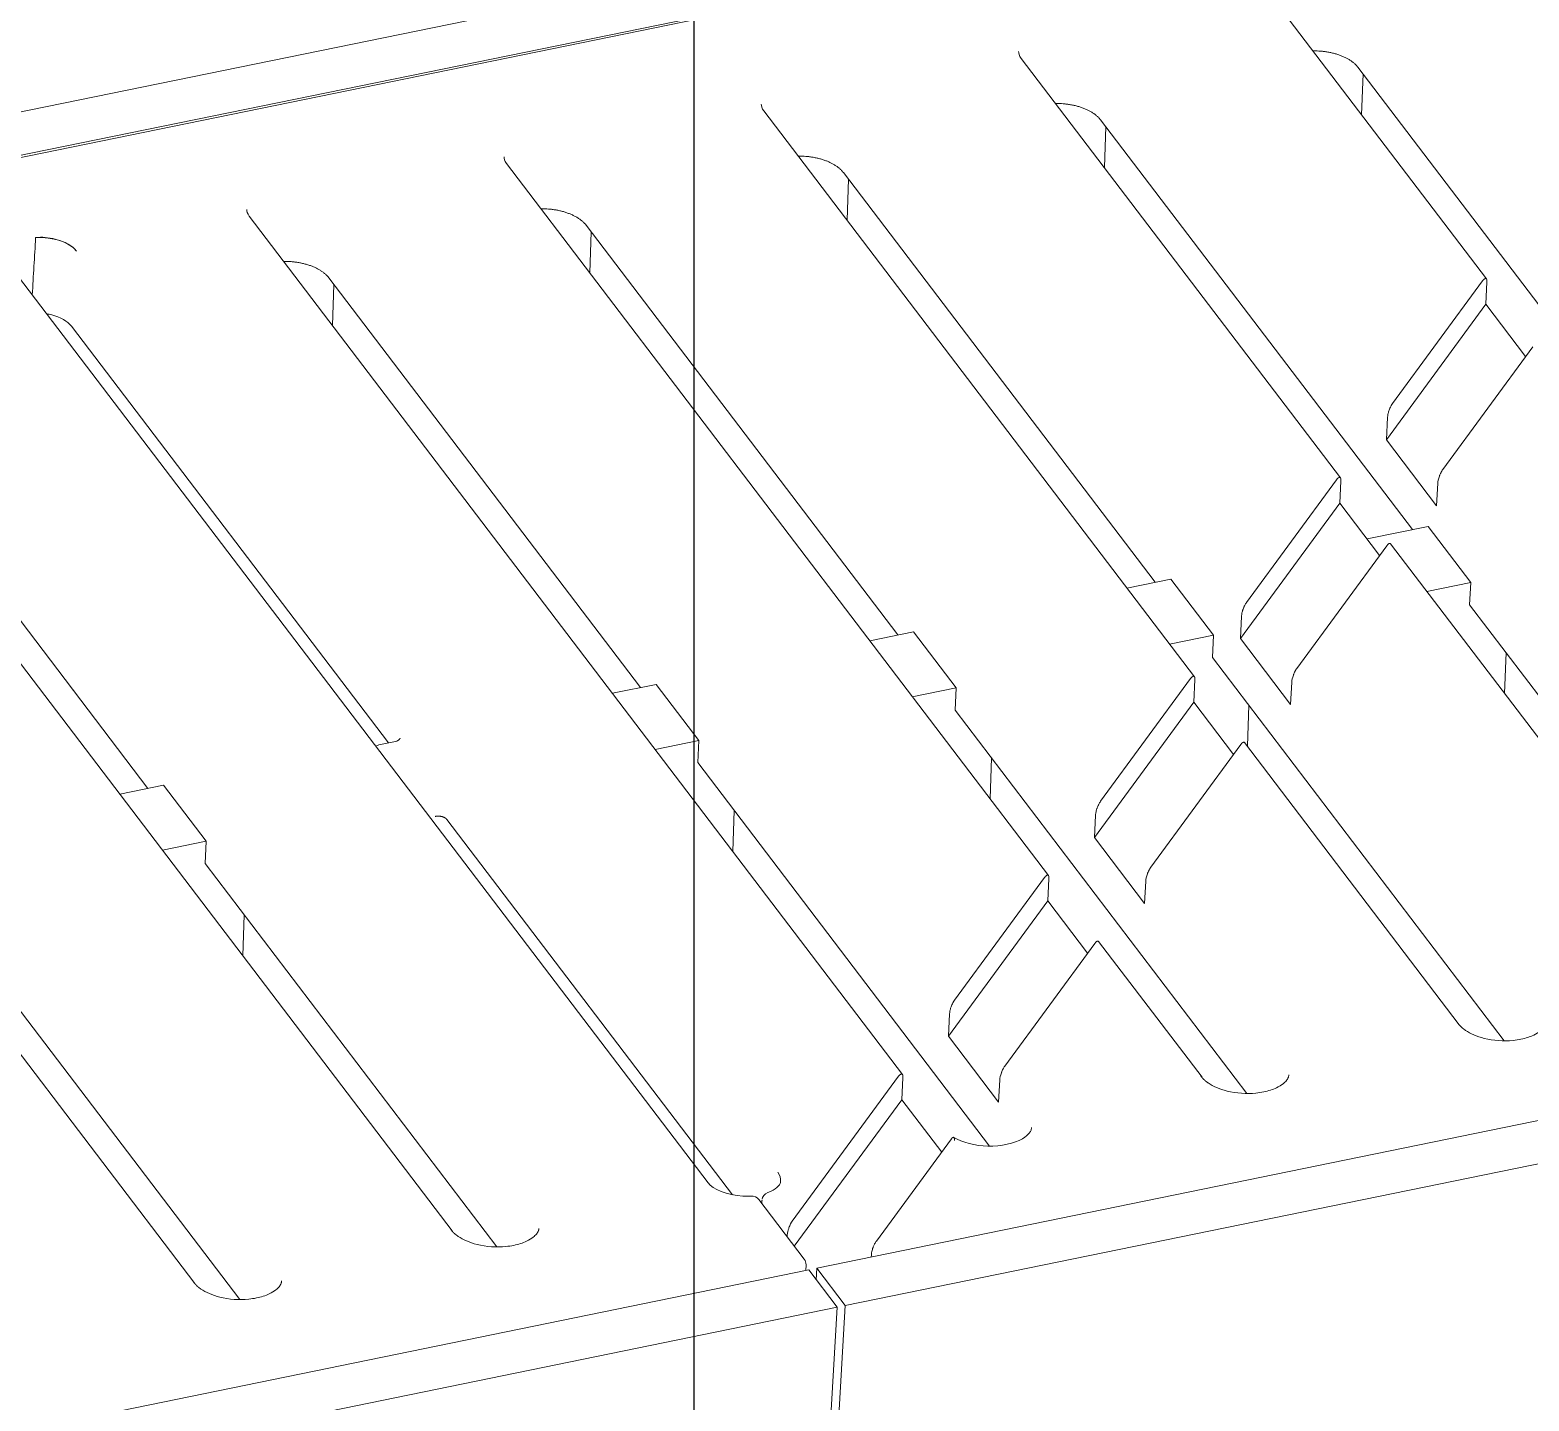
# Model space of a CAD drawing. Header units: millimetres. Extents: x 4267 to 8467, y 166 to 3136.
# Drawn here: x 5139.8 to 5216.2, y 1944.6 to 2014.6 of the extents above; entities that cross this region are included whole.
import ezdxf

# ---------------------------------------------------------------- set-up
doc = ezdxf.new("R2010")
doc.units = ezdxf.units.MM
doc.styles.get("Standard").update_dxf_attribs({"font": 'SimSun.ttf'})
doc.dimstyles.new('ISO-25', dxfattribs={"dimtxt": 2.5, "dimasz": 2.5, "dimexe": 1.25, "dimexo": 0.625, "dimtad": 1, "dimtxsty": 'Standard', "dimcen": 2.5, "dimadec": 0, "dimazin": 0, "dimtfac": 1, "dimtmove": 0, "dimatfit": 3, "dimfxl": 1, "dimarcsym": 0})

msp = doc.modelspace()

# ---------------------------------------------------------------- linework, layer by layer
at = {"linetype": 'Continuous', "lineweight": 5}
for p, q in [((5135.581, 2009.621, 326.374), (5554.128, 2095.268, 326.374)), ((5137.031, 2007.715, 326.374), (5555.578, 2093.362, 326.374)), ((5179.907, 1951.377, 326.374), (5598.455, 2037.024, 326.374)), ((5181.357, 1949.472, 326.374), (5599.905, 2035.119, 326.374)), ((5191.033, 2018.65, 326.374), (5137.551, 2007.706, 326.374)), ((5214.069, 2001.857, 326.374), (5203.457, 2015.8, 326.374)), ((5206.62, 1991.71, 326.374), (5190.33, 2013.114, 326.374)), ((5223.424, 1991.753, 326.374), (5207.512, 2012.661, 326.374)), ((5207.774, 2012.317, 326.374), (5207.702, 2010.224, 326.374)), ((5199.17, 1981.562, 326.374), (5177.202, 2010.428, 326.374)), ((5210.296, 1989.066, 326.374), (5194.384, 2009.974, 326.374)), ((5194.646, 2009.631, 326.374), (5194.574, 2007.537, 326.374)), ((5191.721, 1971.415, 326.374), (5164.075, 2007.742, 326.374)), ((5197.169, 1986.38, 326.374), (5181.257, 2007.288, 326.374)), ((5181.518, 2006.944, 326.374), (5181.446, 2004.851, 326.374)), ((5184.272, 1961.267, 326.374), (5150.947, 2005.055, 326.374)), ((5184.041, 1983.694, 326.374), (5168.129, 2004.602, 326.374)), ((5168.391, 2004.258, 326.374), (5168.319, 2002.165, 326.374)), ((5174.352, 1955.739, 326.374), (5138.578, 2002.746, 326.374)), ((5170.913, 1981.008, 326.374), (5155.001, 2001.915, 326.374)), ((5209.279, 1995.501, 326.374), (5213.875, 2001.762, 326.374)), ((5214.094, 2001.706, 326.374), (5214.037, 2000.565, 326.374)), ((5155.263, 2001.572, 326.374), (5155.191, 1999.479, 326.374)), ((5214.037, 2000.565, 326.374), (5208.965, 1993.656, 326.374)), ((5214.037, 2000.565, 326.374), (5216.07, 1997.893, 326.374)), ((5158.054, 1978.181, 326.374), (5141.868, 1999.449, 326.374)), ((5216.438, 1998.395, 326.374), (5211.842, 1992.134, 326.374)), ((5145.775, 1975.864, 326.374), (5129.863, 1996.771, 326.374)), ((5161.291, 1953.288, 326.374), (5129.837, 1994.619, 326.374)), ((5208.965, 1993.656, 326.374), (5209.022, 1994.797, 326.374)), ((5211.528, 1990.288, 326.374), (5208.965, 1993.656, 326.374)), ((5201.83, 1985.354, 326.374), (5206.426, 1991.615, 326.374)), ((5206.645, 1991.558, 326.374), (5206.588, 1990.417, 326.374)), ((5211.585, 1991.429, 326.374), (5211.528, 1990.288, 326.374)), ((5206.588, 1990.417, 326.374), (5201.516, 1983.508, 326.374)), ((5206.588, 1990.417, 326.374), (5208.621, 1987.746, 326.374)), ((5207.977, 1988.592, 326.374), (5211.095, 1989.23, 326.374)), ((5211.095, 1989.23, 326.374), (5213.27, 1986.372, 326.374)), ((5208.989, 1988.247, 326.374), (5204.393, 1981.986, 326.374)), ((5225.812, 1966.491, 326.374), (5209.18, 1988.345, 326.374)), ((5195.728, 1986.085, 326.374), (5197.968, 1986.544, 326.374)), ((5197.968, 1986.544, 326.374), (5200.142, 1983.686, 326.374)), ((5213.27, 1986.372, 326.374), (5211.03, 1985.914, 326.374)), ((5213.213, 1985.234, 326.374), (5213.27, 1986.372, 326.374)), ((5228.104, 1965.667, 326.374), (5213.213, 1985.234, 326.374)), ((5148.164, 1950.602, 326.374), (5122.387, 1984.472, 326.374)), ((5201.516, 1983.508, 326.374), (5201.573, 1984.649, 326.374)), ((5182.6, 1983.399, 326.374), (5184.84, 1983.857, 326.374)), ((5184.84, 1983.857, 326.374), (5187.015, 1981, 326.374)), ((5200.142, 1983.686, 326.374), (5197.903, 1983.228, 326.374)), ((5200.085, 1982.548, 326.374), (5200.142, 1983.686, 326.374)), ((5204.079, 1980.141, 326.374), (5201.516, 1983.508, 326.374)), ((5214.998, 1980.7, 326.374), (5215.07, 1982.793, 326.374)), ((5214.976, 1962.981, 326.374), (5200.085, 1982.548, 326.374)), ((5169.473, 1980.713, 326.374), (5171.712, 1981.171, 326.374)), ((5171.712, 1981.171, 326.374), (5173.887, 1978.314, 326.374)), ((5194.381, 1975.206, 326.374), (5198.977, 1981.467, 326.374)), ((5199.196, 1981.411, 326.374), (5199.139, 1980.27, 326.374)), ((5204.136, 1981.282, 326.374), (5204.079, 1980.141, 326.374)), ((5187.015, 1981, 326.374), (5184.775, 1980.542, 326.374)), ((5186.958, 1979.861, 326.374), (5187.015, 1981, 326.374)), ((5199.139, 1980.27, 326.374), (5194.067, 1973.361, 326.374)), ((5199.139, 1980.27, 326.374), (5201.172, 1977.598, 326.374)), ((5201.849, 1960.295, 326.374), (5186.958, 1979.861, 326.374)), ((5201.871, 1978.014, 326.374), (5201.943, 1980.107, 326.374)), ((5158.408, 1978.254, 326.374), (5157.559, 1978.08, 326.374)), ((5173.887, 1978.314, 326.374), (5171.647, 1977.855, 326.374)), ((5173.83, 1977.175, 326.374), (5173.887, 1978.314, 326.374)), ((5201.54, 1978.1, 326.374), (5196.943, 1971.839, 326.374)), ((5212.685, 1963.805, 326.374), (5201.731, 1978.197, 326.374)), ((5188.743, 1975.328, 326.374), (5188.815, 1977.421, 326.374)), ((5188.722, 1957.607, 326.374), (5173.83, 1977.175, 326.374)), ((5144.335, 1975.569, 326.374), (5146.574, 1976.027, 326.374)), ((5146.574, 1976.027, 326.374), (5148.749, 1973.17, 326.374)), ((5175.604, 1955.121, 326.374), (5161.023, 1974.279, 326.374)), ((5175.615, 1972.641, 326.374), (5175.687, 1974.734, 326.374)), ((5194.067, 1973.361, 326.374), (5194.124, 1974.502, 326.374)), ((5148.749, 1973.17, 326.374), (5146.509, 1972.711, 326.374)), ((5148.692, 1972.031, 326.374), (5148.749, 1973.17, 326.374)), ((5196.63, 1969.993, 326.374), (5194.067, 1973.361, 326.374)), ((5163.583, 1952.465, 326.374), (5148.692, 1972.031, 326.374)), ((5186.931, 1965.059, 326.374), (5191.528, 1971.32, 326.374)), ((5191.746, 1971.263, 326.374), (5191.689, 1970.122, 326.374)), ((5196.687, 1971.134, 326.374), (5196.63, 1969.993, 326.374)), ((5191.689, 1970.122, 326.374), (5186.617, 1963.213, 326.374)), ((5191.689, 1970.122, 326.374), (5193.722, 1967.451, 326.374)), ((5150.455, 1949.778, 326.374), (5135.564, 1969.345, 326.374)), ((5150.61, 1967.323, 326.374), (5150.682, 1969.416, 326.374)), ((5199.557, 1961.119, 326.374), (5194.282, 1968.05, 326.374)), ((5194.091, 1967.952, 326.374), (5189.494, 1961.691, 326.374)), ((5186.617, 1963.213, 326.374), (5186.674, 1964.354, 326.374)), ((5189.18, 1959.846, 326.374), (5186.617, 1963.213, 326.374)), ((5178.652, 1953.78, 326.374), (5184.078, 1961.172, 326.374)), ((5184.297, 1961.116, 326.374), (5184.24, 1959.975, 326.374)), ((5189.237, 1960.987, 326.374), (5189.18, 1959.846, 326.374)), ((5184.24, 1959.975, 326.374), (5178.753, 1952.501, 326.374)), ((5184.24, 1959.975, 326.374), (5186.273, 1957.303, 326.374)), ((5182.941, 1952.765, 326.374), (5186.773, 1957.984, 326.374)), ((5179.258, 1951.837, 326.374), (5176.941, 1954.883, 326.374)), ((5178.389, 1952.979, 326.374), (5178.395, 1953.083, 326.374)), ((5182.685, 1952.067, 326.374), (5182.678, 1951.944, 326.374)), ((4760.941, 1865.645, 326.374), (5179.488, 1951.291, 326.374)), ((5179.345, 1951.262, 326.374), (5179.352, 1951.55, 326.374)), ((5179.488, 1951.291, 326.374), (5180.938, 1949.386, 326.374)), ((5179.907, 1951.377, 326.374), (5179.873, 1950.787, 326.374)), ((5181.357, 1949.472, 326.374), (5179.907, 1951.377, 326.374)), ((4762.391, 1863.739, 326.374), (5180.938, 1949.386, 326.374)), ((5180.938, 1949.386, 326.374), (5179.898, 1931.738, 326.374)), ((5180.294, 1931.447, 326.374), (5181.357, 1949.472, 326.374))]:
    msp.add_line(p, q, dxfattribs=at)
for points in [[(5207.512, 2012.66), (5207.477, 2012.705, 0.012487), (5207.438, 2012.749, 0.011399), (5207.395, 2012.793, 0.010735), (5207.349, 2012.837, 0.01059), (5207.3, 2012.88, 0.010235), (5207.247, 2012.923, 0.009867), (5207.19, 2012.966, 0.009468), (5207.13, 2013.007, 0.009176), (5207.066, 2013.048, 0.008831), (5206.999, 2013.087, 0.008553), (5206.928, 2013.126, 0.008241), (5206.854, 2013.163, 0.007991), (5206.778, 2013.199, 0.007728), (5206.698, 2013.233, 0.007522), (5206.615, 2013.265, 0.007276), (5206.53, 2013.296, 0.00705), (5206.443, 2013.324, 0.006913), (5206.353, 2013.351, 0.006874), (5206.262, 2013.376, 0.006539), (5206.169, 2013.398, 0.006022), (5206.075, 2013.418, 0.006461), (5205.979, 2013.436, 0.007464), (5205.88, 2013.452, 0.005682), (5205.786, 2013.465, 0.002194), (5205.701, 2013.476, 0.007662), (5205.592, 2013.485, 0.012903), (5205.427, 2013.492, 0.006434), (5205.211, 2013.497, 0.003461)], [(5194.384, 2009.974), (5194.349, 2010.018, 0.012487), (5194.31, 2010.063, 0.011399), (5194.268, 2010.107, 0.010735), (5194.222, 2010.151, 0.01059), (5194.172, 2010.194, 0.010235), (5194.119, 2010.237, 0.009867), (5194.062, 2010.279, 0.009468), (5194.002, 2010.321, 0.009176), (5193.938, 2010.362, 0.008831), (5193.871, 2010.401, 0.008553), (5193.801, 2010.44, 0.008241), (5193.727, 2010.477, 0.007991), (5193.65, 2010.512, 0.007728), (5193.57, 2010.546, 0.007522), (5193.488, 2010.579, 0.007276), (5193.403, 2010.61, 0.00705), (5193.315, 2010.638, 0.006913), (5193.226, 2010.665, 0.006874), (5193.134, 2010.689, 0.006539), (5193.041, 2010.712, 0.006022), (5192.948, 2010.732, 0.006461), (5192.852, 2010.75, 0.007464), (5192.752, 2010.766, 0.005682), (5192.659, 2010.779, 0.002194), (5192.574, 2010.79, 0.007662), (5192.465, 2010.799, 0.012903), (5192.299, 2010.806, 0.006434), (5192.083, 2010.81, 0.003461)], [(5181.257, 2007.288), (5181.221, 2007.332, 0.012487), (5181.183, 2007.376, 0.011399), (5181.14, 2007.42, 0.010735), (5181.094, 2007.464, 0.01059), (5181.045, 2007.508, 0.010235), (5180.992, 2007.551, 0.009867), (5180.935, 2007.593, 0.009468), (5180.875, 2007.635, 0.009176), (5180.811, 2007.675, 0.008831), (5180.744, 2007.715, 0.008553), (5180.673, 2007.753, 0.008241), (5180.599, 2007.79, 0.007991), (5180.522, 2007.826, 0.007728), (5180.443, 2007.86, 0.007522), (5180.36, 2007.893, 0.007276), (5180.275, 2007.923, 0.00705), (5180.188, 2007.952, 0.006913), (5180.098, 2007.979, 0.006874), (5180.006, 2008.003, 0.006539), (5179.914, 2008.026, 0.006022), (5179.82, 2008.046, 0.006461), (5179.724, 2008.064, 0.007464), (5179.625, 2008.079, 0.005682), (5179.531, 2008.093, 0.002194), (5179.446, 2008.104, 0.007662), (5179.337, 2008.112, 0.012903), (5179.172, 2008.119, 0.006434), (5178.955, 2008.124, 0.003461)], [(5168.129, 2004.602), (5168.094, 2004.646, 0.012487), (5168.055, 2004.69, 0.011399), (5168.013, 2004.734, 0.010735), (5167.967, 2004.778, 0.01059), (5167.917, 2004.821, 0.010235), (5167.864, 2004.864, 0.009867), (5167.807, 2004.907, 0.009468), (5167.747, 2004.948, 0.009176), (5167.683, 2004.989, 0.008831), (5167.616, 2005.029, 0.008553), (5167.545, 2005.067, 0.008241), (5167.472, 2005.104, 0.007991), (5167.395, 2005.14, 0.007728), (5167.315, 2005.174, 0.007522), (5167.232, 2005.206, 0.007276), (5167.147, 2005.237, 0.00705), (5167.06, 2005.266, 0.006913), (5166.97, 2005.292, 0.006874), (5166.879, 2005.317, 0.006539), (5166.786, 2005.339, 0.006022), (5166.692, 2005.36, 0.006461), (5166.596, 2005.378, 0.007464), (5166.497, 2005.393, 0.005682), (5166.404, 2005.407, 0.002194), (5166.318, 2005.417, 0.007662), (5166.21, 2005.426, 0.012903), (5166.044, 2005.433, 0.006434), (5165.828, 2005.438, 0.003461)], [(5155.002, 2001.915), (5154.966, 2001.96, 0.012485), (5154.927, 2002.004, 0.011397), (5154.885, 2002.048, 0.010733), (5154.839, 2002.092, 0.010588), (5154.789, 2002.135, 0.010233), (5154.736, 2002.178, 0.009865), (5154.68, 2002.22, 0.009466), (5154.619, 2002.262, 0.009174), (5154.555, 2002.303, 0.008829), (5154.488, 2002.342, 0.008551), (5154.418, 2002.381, 0.008239), (5154.344, 2002.418, 0.007989), (5154.267, 2002.453, 0.007726), (5154.187, 2002.488, 0.007521), (5154.105, 2002.52, 0.007275), (5154.02, 2002.551, 0.007049), (5153.932, 2002.579, 0.006912), (5153.843, 2002.606, 0.006873), (5153.751, 2002.631, 0.006538), (5153.658, 2002.653, 0.006021), (5153.565, 2002.673, 0.006461), (5153.469, 2002.691, 0.007463), (5153.369, 2002.707, 0.005682), (5153.276, 2002.72, 0.002193), (5153.191, 2002.731, 0.007661), (5153.082, 2002.74, 0.012902), (5152.916, 2002.747, 0.006434), (5152.7, 2002.752, 0.003461)], [(5158.409, 1978.254), (5158.409, 1978.254, 0.000083), (5158.409, 1978.254, 0.000083), (5158.409, 1978.254, 0.000083), (5158.409, 1978.254, 0.000083), (5158.409, 1978.254, 0.000083), (5158.409, 1978.254, 0.000083), (5158.409, 1978.254, 0.000083), (5158.409, 1978.254, 0.000083), (5158.409, 1978.254, 0.000083), (5158.409, 1978.254, 0.000083), (5158.409, 1978.254, 0.000083), (5158.409, 1978.254, 0.000083), (5158.409, 1978.254, 0.000083), (5158.409, 1978.254, 0.000083), (5158.409, 1978.254, 0.000083), (5158.409, 1978.254, 0.000083), (5158.409, 1978.254, 0.000083), (5158.409, 1978.254, 0.000083), (5158.409, 1978.254, 0.000083), (5158.409, 1978.254, 0.000083), (5158.409, 1978.254, 0.000083), (5158.409, 1978.254, 0.000083), (5158.409, 1978.254, 0.000083), (5158.409, 1978.254, 0.000083), (5158.409, 1978.254, 0.000083), (5158.408, 1978.254, 0.000082), (5158.408, 1978.254, 0.000083), (5158.408, 1978.254, 0.000085), (5158.408, 1978.254, 0.000082), (5158.408, 1978.254, 0.000077), (5158.408, 1978.254, 0.000085), (5158.408, 1978.254, 0.000101), (5158.408, 1978.254, 0.000077), (5158.408, 1978.254, 0.000026), (5158.408, 1978.254, 0.000108), (5158.408, 1978.254, 0.000187), (5158.408, 1978.254, 0.000091), (5158.408, 1978.254, 0.000048)], [(5158.523, 1978.298), (5158.528, 1978.301, 0.003774), (5158.532, 1978.305, 0.003742), (5158.537, 1978.308, 0.003733), (5158.542, 1978.311, 0.003758), (5158.547, 1978.315, 0.003769), (5158.551, 1978.319, 0.003777), (5158.556, 1978.322, 0.003781), (5158.56, 1978.326, 0.003792), (5158.565, 1978.33, 0.003797), (5158.569, 1978.334, 0.003805), (5158.574, 1978.338, 0.003808), (5158.578, 1978.342, 0.003813), (5158.583, 1978.346, 0.003819), (5158.587, 1978.35, 0.003831), (5158.591, 1978.355, 0.003823), (5158.595, 1978.359, 0.003803), (5158.599, 1978.364, 0.003837), (5158.603, 1978.368, 0.003918), (5158.607, 1978.373, 0.003805), (5158.611, 1978.377, 0.003553), (5158.615, 1978.382, 0.003922), (5158.619, 1978.387, 0.004676), (5158.623, 1978.392, 0.003543), (5158.626, 1978.397, 0.001211), (5158.629, 1978.401, 0.004999), (5158.633, 1978.407, 0.008585), (5158.639, 1978.416, 0.004184), (5158.646, 1978.428, 0.002211)], [(5161.023, 1974.279), (5161.014, 1974.291, 0.016019), (5161.004, 1974.302, 0.014299), (5160.992, 1974.313, 0.013244), (5160.98, 1974.324, 0.013005), (5160.966, 1974.335, 0.012449), (5160.951, 1974.345, 0.01188), (5160.935, 1974.356, 0.011283), (5160.918, 1974.366, 0.010853), (5160.9, 1974.376, 0.010363), (5160.881, 1974.385, 0.009973), (5160.861, 1974.394, 0.009559), (5160.84, 1974.402, 0.00923), (5160.818, 1974.409, 0.008903), (5160.796, 1974.416, 0.008644), (5160.772, 1974.423, 0.008368), (5160.749, 1974.428, 0.008113), (5160.725, 1974.433, 0.007971), (5160.7, 1974.437, 0.007921), (5160.676, 1974.441, 0.007609), (5160.651, 1974.443, 0.007083), (5160.627, 1974.445, 0.007574), (5160.602, 1974.446, 0.008687), (5160.577, 1974.447, 0.006858), (5160.554, 1974.446, 0.003), (5160.533, 1974.446, 0.009055), (5160.508, 1974.444, 0.015508), (5160.471, 1974.439, 0.008204), (5160.423, 1974.432, 0.004597)], [(5212.631, 1963.858), (5212.637, 1963.85, 0.002117), (5212.643, 1963.842, 0.002056), (5212.65, 1963.834, 0.00203), (5212.656, 1963.825, 0.002045), (5212.663, 1963.817, 0.002042), (5212.67, 1963.809, 0.002038), (5212.677, 1963.801, 0.00203), (5212.684, 1963.792, 0.00203), (5212.691, 1963.784, 0.002023), (5212.699, 1963.776, 0.002021), (5212.706, 1963.767, 0.002014), (5212.714, 1963.759, 0.002012), (5212.722, 1963.75, 0.002004), (5212.73, 1963.742, 0.002003), (5212.738, 1963.733, 0.001995), (5212.747, 1963.725, 0.001993), (5212.755, 1963.716, 0.001985), (5212.764, 1963.708, 0.001983), (5212.773, 1963.699, 0.001975), (5212.782, 1963.691, 0.001973), (5212.791, 1963.682, 0.001964), (5212.8, 1963.673, 0.00196), (5212.81, 1963.665, 0.001954), (5212.82, 1963.656, 0.001955), (5212.829, 1963.647, 0.001941), (5212.839, 1963.638, 0.001925), (5212.85, 1963.63, 0.001935), (5212.86, 1963.621, 0.001976), (5212.871, 1963.612, 0.001904), (5212.881, 1963.603, 0.001765), (5212.892, 1963.595, 0.001958), (5212.904, 1963.586, 0.002353), (5212.915, 1963.577, 0.001743), (5212.926, 1963.568, 0.00053), (5212.937, 1963.56, 0.002512), (5212.95, 1963.55, 0.004292), (5212.971, 1963.535, 0.002031), (5213, 1963.515, 0.00105)], [(5199.503, 1961.172), (5199.509, 1961.163, 0.002117), (5199.516, 1961.155, 0.002056), (5199.522, 1961.147, 0.00203), (5199.529, 1961.139, 0.002045), (5199.535, 1961.131, 0.002043), (5199.542, 1961.123, 0.002038), (5199.549, 1961.114, 0.00203), (5199.557, 1961.106, 0.00203), (5199.564, 1961.098, 0.002023), (5199.571, 1961.089, 0.002022), (5199.579, 1961.081, 0.002014), (5199.587, 1961.073, 0.002012), (5199.595, 1961.064, 0.002005), (5199.603, 1961.056, 0.002003), (5199.611, 1961.047, 0.001995), (5199.619, 1961.039, 0.001993), (5199.628, 1961.03, 0.001985), (5199.636, 1961.021, 0.001983), (5199.645, 1961.013, 0.001975), (5199.654, 1961.004, 0.001973), (5199.663, 1960.996, 0.001964), (5199.673, 1960.987, 0.001961), (5199.682, 1960.978, 0.001954), (5199.692, 1960.97, 0.001955), (5199.702, 1960.961, 0.001941), (5199.712, 1960.952, 0.001925), (5199.722, 1960.943, 0.001935), (5199.732, 1960.935, 0.001976), (5199.743, 1960.926, 0.001904), (5199.754, 1960.917, 0.001765), (5199.765, 1960.908, 0.001958), (5199.776, 1960.899, 0.002353), (5199.788, 1960.89, 0.001743), (5199.799, 1960.882, 0.00053), (5199.809, 1960.874, 0.002512), (5199.822, 1960.864, 0.004292), (5199.844, 1960.849, 0.002031), (5199.872, 1960.829, 0.00105)], [(5176.548, 1955.062), (5176.548, 1955.062, 0.000035), (5176.548, 1955.062, 0.000035), (5176.548, 1955.062, 0.000035), (5176.548, 1955.062, 0.000035), (5176.548, 1955.062, 0.000035), (5176.548, 1955.062, 0.000035), (5176.548, 1955.062, 0.000035), (5176.548, 1955.062, 0.000035), (5176.548, 1955.062, 0.000035), (5176.548, 1955.062, 0.000035), (5176.548, 1955.062, 0.000035), (5176.548, 1955.062, 0.000035), (5176.548, 1955.062, 0.000035), (5176.548, 1955.062, 0.000035), (5176.548, 1955.062, 0.000035), (5176.548, 1955.062, 0.000035), (5176.548, 1955.062, 0.000035), (5176.548, 1955.062, 0.000035), (5176.548, 1955.062, 0.000035), (5176.548, 1955.062, 0.000035), (5176.548, 1955.062, 0.000035), (5176.548, 1955.062, 0.000035), (5176.548, 1955.062, 0.000035), (5176.548, 1955.062, 0.000035), (5176.548, 1955.062, 0.000035), (5176.548, 1955.062, 0.000035), (5176.548, 1955.062, 0.000035), (5176.548, 1955.062, 0.000036), (5176.548, 1955.062, 0.000035), (5176.548, 1955.062, 0.000032), (5176.548, 1955.062, 0.000036), (5176.548, 1955.062, 0.000043), (5176.548, 1955.062, 0.000032), (5176.548, 1955.062, 0.000011), (5176.548, 1955.062, 0.000046), (5176.548, 1955.062, 0.000078), (5176.548, 1955.062, 0.000038), (5176.548, 1955.062, 0.00002)], [(5177.4, 1955.238), (5177.4, 1955.238, 0.000055), (5177.4, 1955.238, 0.000055), (5177.4, 1955.238, 0.000055), (5177.4, 1955.238, 0.000055), (5177.4, 1955.238, 0.000055), (5177.4, 1955.238, 0.000055), (5177.4, 1955.238, 0.000055), (5177.4, 1955.238, 0.000055), (5177.4, 1955.238, 0.000055), (5177.399, 1955.238, 0.000055), (5177.399, 1955.238, 0.000055), (5177.399, 1955.238, 0.000055), (5177.399, 1955.238, 0.000055), (5177.399, 1955.238, 0.000055), (5177.399, 1955.238, 0.000055), (5177.399, 1955.238, 0.000055), (5177.399, 1955.238, 0.000055), (5177.399, 1955.238, 0.000055), (5177.399, 1955.238, 0.000055), (5177.399, 1955.238, 0.000055), (5177.399, 1955.238, 0.000055), (5177.399, 1955.238, 0.000055), (5177.399, 1955.238, 0.000055), (5177.399, 1955.238, 0.000055), (5177.399, 1955.238, 0.000055), (5177.399, 1955.238, 0.000054), (5177.399, 1955.238, 0.000055), (5177.399, 1955.238, 0.000056), (5177.399, 1955.238, 0.000054), (5177.399, 1955.238, 0.000051), (5177.399, 1955.238, 0.000056), (5177.399, 1955.238, 0.000067), (5177.399, 1955.238, 0.000051), (5177.399, 1955.238, 0.000017), (5177.399, 1955.238, 0.000071), (5177.399, 1955.238, 0.000123), (5177.399, 1955.238, 0.00006), (5177.399, 1955.238, 0.000032)], [(5177.106, 1954.842), (5177.106, 1954.838, -0.000009), (5177.105, 1954.834, -0.000009), (5177.105, 1954.83, -0.000009), (5177.105, 1954.826, -0.000009), (5177.104, 1954.822, -0.000009), (5177.104, 1954.818, -0.000008), (5177.104, 1954.814, -0.000008), (5177.103, 1954.81, -0.000008), (5177.103, 1954.806, -0.000008), (5177.103, 1954.802, -0.000007), (5177.103, 1954.798, -0.000007), (5177.102, 1954.794, -0.000007), (5177.102, 1954.79, -0.000007), (5177.102, 1954.786, -0.000006), (5177.101, 1954.782, -0.000006), (5177.101, 1954.778, -0.000006), (5177.101, 1954.774, -0.000006), (5177.1, 1954.77, -0.000005), (5177.1, 1954.766, -0.000005), (5177.1, 1954.762, -0.000005), (5177.1, 1954.758, -0.000005), (5177.099, 1954.754, -0.000004), (5177.099, 1954.75, -0.000004), (5177.099, 1954.746, -0.000004), (5177.098, 1954.742, -0.000004), (5177.098, 1954.738, -0.000004), (5177.098, 1954.734, -0.000003), (5177.097, 1954.73, -0.000003), (5177.097, 1954.726, -0.000003), (5177.097, 1954.722, -0.000002), (5177.096, 1954.718, -0.000002), (5177.096, 1954.714, -0.000002), (5177.096, 1954.709, -0.000002), (5177.096, 1954.706, -0.000001), (5177.095, 1954.702, -0.000002), (5177.095, 1954.698, -0.000002), (5177.094, 1954.691, -0.000001), (5177.094, 1954.681, -0.000001)], [(5177.106, 1954.842), (5177.106, 1954.842, -0.000009), (5177.106, 1954.842, -0.000009), (5177.106, 1954.842, -0.000009), (5177.106, 1954.842, -0.000009), (5177.106, 1954.842, -0.000009), (5177.106, 1954.842, -0.000009), (5177.106, 1954.842, -0.000009), (5177.106, 1954.842, -0.000009), (5177.106, 1954.842, -0.000009), (5177.106, 1954.842, -0.000009), (5177.106, 1954.842, -0.000009), (5177.106, 1954.842, -0.000009), (5177.106, 1954.842, -0.000009), (5177.106, 1954.842, -0.000009), (5177.106, 1954.842, -0.000009), (5177.106, 1954.842, -0.000009), (5177.106, 1954.842, -0.000009), (5177.106, 1954.842, -0.00001), (5177.106, 1954.842, -0.000009), (5177.106, 1954.842, -0.000009), (5177.106, 1954.842, -0.00001), (5177.106, 1954.842, -0.000011), (5177.106, 1954.842, -0.000009), (5177.106, 1954.842, -0.000003), (5177.106, 1954.842, -0.000012), (5177.106, 1954.842, -0.000021), (5177.106, 1954.842, -0.00001), (5177.106, 1954.842, -0.000005)], [(5161.237, 1953.341), (5161.244, 1953.333, 0.002114), (5161.25, 1953.325, 0.002053), (5161.256, 1953.317, 0.002027), (5161.263, 1953.309, 0.002042), (5161.27, 1953.301, 0.00204), (5161.277, 1953.292, 0.002035), (5161.284, 1953.284, 0.002027), (5161.291, 1953.276, 0.002027), (5161.298, 1953.267, 0.00202), (5161.305, 1953.259, 0.002018), (5161.313, 1953.251, 0.00201), (5161.321, 1953.242, 0.002009), (5161.329, 1953.234, 0.002001), (5161.337, 1953.225, 0.001999), (5161.345, 1953.217, 0.001991), (5161.353, 1953.208, 0.00199), (5161.362, 1953.2, 0.001981), (5161.371, 1953.191, 0.001979), (5161.379, 1953.183, 0.001971), (5161.388, 1953.174, 0.001969), (5161.398, 1953.165, 0.00196), (5161.407, 1953.157, 0.001957), (5161.417, 1953.148, 0.00195), (5161.426, 1953.139, 0.001951), (5161.436, 1953.131, 0.001937), (5161.446, 1953.122, 0.001921), (5161.456, 1953.113, 0.001931), (5161.467, 1953.104, 0.001972), (5161.477, 1953.096, 0.0019), (5161.488, 1953.087, 0.001761), (5161.499, 1953.078, 0.001954), (5161.51, 1953.069, 0.002348), (5161.522, 1953.06, 0.001739), (5161.533, 1953.052, 0.000529), (5161.543, 1953.044, 0.002506), (5161.557, 1953.034, 0.004283), (5161.578, 1953.018, 0.002026), (5161.606, 1952.998, 0.001048)], [(5179.351, 1951.55), (5179.351, 1951.55, -0.000005), (5179.351, 1951.55, -0.000005), (5179.351, 1951.55, -0.000005), (5179.351, 1951.55, -0.000005), (5179.351, 1951.55, -0.000005), (5179.351, 1951.55, -0.000005), (5179.351, 1951.55, -0.000005), (5179.351, 1951.55, -0.000005), (5179.351, 1951.55, -0.000005), (5179.351, 1951.55, -0.000005), (5179.351, 1951.55, -0.000005), (5179.351, 1951.55, -0.000005), (5179.351, 1951.55, -0.000005), (5179.351, 1951.55, -0.000005), (5179.351, 1951.55, -0.000005), (5179.351, 1951.55, -0.000005), (5179.351, 1951.55, -0.000005), (5179.351, 1951.55, -0.000005), (5179.351, 1951.55, -0.000005), (5179.351, 1951.55, -0.000005), (5179.351, 1951.55, -0.000005), (5179.351, 1951.55, -0.000005), (5179.351, 1951.55, -0.000005), (5179.351, 1951.55, -0.000005), (5179.351, 1951.55, -0.000005), (5179.351, 1951.55, -0.000005), (5179.351, 1951.55, -0.000005), (5179.351, 1951.55, -0.000005), (5179.351, 1951.55, -0.000005), (5179.351, 1951.55, -0.000005), (5179.351, 1951.55, -0.000005), (5179.351, 1951.55, -0.000006), (5179.351, 1951.55, -0.000005), (5179.351, 1951.55, -0.000002), (5179.351, 1951.55, -0.000007), (5179.351, 1951.55, -0.000011), (5179.351, 1951.55, -0.000006), (5179.351, 1951.55, -0.000003)], [(5148.11, 1950.655), (5148.116, 1950.647, 0.002115), (5148.122, 1950.639, 0.002054), (5148.129, 1950.631, 0.002028), (5148.135, 1950.622, 0.002042), (5148.142, 1950.614, 0.00204), (5148.149, 1950.606, 0.002036), (5148.156, 1950.598, 0.002027), (5148.163, 1950.589, 0.002027), (5148.17, 1950.581, 0.00202), (5148.178, 1950.573, 0.002018), (5148.185, 1950.564, 0.002011), (5148.193, 1950.556, 0.002009), (5148.201, 1950.547, 0.002001), (5148.209, 1950.539, 0.002), (5148.217, 1950.531, 0.001992), (5148.226, 1950.522, 0.00199), (5148.234, 1950.513, 0.001982), (5148.243, 1950.505, 0.001979), (5148.252, 1950.496, 0.001971), (5148.261, 1950.488, 0.001969), (5148.27, 1950.479, 0.00196), (5148.279, 1950.47, 0.001957), (5148.289, 1950.462, 0.00195), (5148.299, 1950.453, 0.001951), (5148.308, 1950.444, 0.001937), (5148.318, 1950.436, 0.001921), (5148.329, 1950.427, 0.001931), (5148.339, 1950.418, 0.001972), (5148.35, 1950.409, 0.001901), (5148.36, 1950.4, 0.001761), (5148.371, 1950.392, 0.001954), (5148.383, 1950.383, 0.002348), (5148.394, 1950.374, 0.001739), (5148.405, 1950.365, 0.000529), (5148.416, 1950.357, 0.002506), (5148.429, 1950.348, 0.004283), (5148.45, 1950.332, 0.002026), (5148.479, 1950.312, 0.001048)]]:
    msp.add_lwpolyline(points, format="xyb", dxfattribs=at)
for points in [[(5190.33, 2013.114, 326.374), (5190.224, 2013.255, 326.374), (5190.194, 2013.369, 326.374), (5190.198, 2013.466, 326.374)], [(5177.202, 2010.428, 326.374), (5177.096, 2010.569, 326.374), (5177.066, 2010.683, 326.374), (5177.071, 2010.78, 326.374)], [(5164.075, 2007.742, 326.374), (5163.968, 2007.883, 326.374), (5163.939, 2007.996, 326.374), (5163.943, 2008.093, 326.374)], [(5150.947, 2005.055, 326.374), (5150.841, 2005.196, 326.374), (5150.811, 2005.31, 326.374), (5150.815, 2005.407, 326.374)], [(5140.043, 2003.966, 326.374), (5140.905, 2004.024, 326.374), (5141.783, 2003.736, 326.374), (5142.132, 2003.277, 326.374)], [(5140.043, 2003.966, 326.374), (5139.986, 2002.992, 326.374), (5139.929, 2002.019, 326.374), (5139.872, 2001.045, 326.374)], [(5157.559, 1978.08, 326.374), (5157.502, 1978.069, 326.374), (5157.448, 1978.046, 326.374), (5157.4, 1978.014, 326.374)], [(5158.523, 1978.298, 326.374), (5158.492, 1978.278, 326.374), (5158.454, 1978.259, 326.374), (5158.41, 1978.252, 326.374)], [(5177.906, 1956.271, 326.374), (5178.02, 1956.121, 326.374), (5178.069, 1955.964, 326.374), (5178.058, 1955.812, 326.374)], [(5176.941, 1954.883, 326.374), (5176.851, 1955.002, 326.374), (5176.7, 1955.072, 326.374), (5176.551, 1955.062, 326.374)], [(5177.397, 1955.234, 326.374), (5177.236, 1955.173, 326.374), (5177.117, 1955.015, 326.374), (5177.12, 1954.896, 326.374)], [(5179.352, 1951.55, 326.374), (5179.354, 1951.653, 326.374), (5179.321, 1951.756, 326.374), (5179.259, 1951.837, 326.374)]]:
    msp.add_open_spline(points, degree=3, dxfattribs=at)
for points, knots in [([(5142.132, 2003.277, 326.374), (5141.934, 2003.537, 326.374), (5141.548, 2003.758, 326.374), (5140.643, 2003.988, 326.374), (5140.38, 2004, 326.374), (5140.043, 2003.966, 326.374)], [0.0114517, 0.0114517, 0.0114517, 0.0114517, 0.2342101, 0.2342101, 0.4455169, 0.4455169, 0.4455169, 0.4455169]), ([(5213.875, 2001.762, 326.374), (5213.895, 2001.789, 326.374), (5213.912, 2001.809, 326.374), (5213.934, 2001.831, 326.374), (5213.94, 2001.837, 326.374), (5213.949, 2001.845, 326.374), (5213.953, 2001.848, 326.374), (5213.958, 2001.852, 326.374), (5213.959, 2001.853, 326.374), (5213.96, 2001.854, 326.374), (5213.961, 2001.854, 326.374), (5213.978, 2001.867, 326.374), (5213.992, 2001.874, 326.374), (5214.011, 2001.88, 326.374), (5214.017, 2001.881, 326.374), (5214.025, 2001.882, 326.374), (5214.028, 2001.881, 326.374), (5214.033, 2001.881, 326.374), (5214.035, 2001.881, 326.374), (5214.081, 2001.869, 326.374), (5214.099, 2001.8, 326.374), (5214.094, 2001.706, 326.374)], [0, 0, 0, 0, 0.125, 0.125, 0.1875, 0.1875, 0.21875, 0.234375, 0.242188, 0.242188, 0.25, 0.25, 0.375, 0.375, 0.4375, 0.4375, 0.46875, 0.46875, 0.5, 0.5, 1, 1, 1, 1]), ([(5141.868, 1999.449, 326.374), (5141.678, 1999.699, 326.374), (5141.309, 1999.91, 326.374), (5140.771, 2000.046, 326.374), (5140.686, 2000.065, 326.374), (5140.606, 2000.08, 326.374)], [0, 0, 0, 0, 0.001367224, 0.001367224, 0.001654365, 0.001654365, 0.001654365, 0.001654365]), ([(5209.022, 1994.797, 326.374), (5209.025, 1994.845, 326.374), (5209.033, 1994.9, 326.374), (5209.049, 1994.975, 326.374), (5209.054, 1994.992, 326.374), (5209.071, 1995.059, 326.374), (5209.087, 1995.109, 326.374), (5209.13, 1995.229, 326.374), (5209.159, 1995.295, 326.374), (5209.198, 1995.37, 326.374), (5209.205, 1995.383, 326.374), (5209.234, 1995.435, 326.374), (5209.256, 1995.47, 326.374), (5209.279, 1995.501, 326.374)], [0, 0, 0, 0, 0.25, 0.25, 0.3125, 0.3125, 0.5, 0.5, 0.75, 0.75, 0.8125, 0.8125, 1, 1, 1, 1]), ([(5211.842, 1992.134, 326.374), (5211.822, 1992.106, 326.374), (5211.804, 1992.079, 326.374), (5211.782, 1992.041, 326.374), (5211.775, 1992.029, 326.374), (5211.766, 1992.013, 326.374), (5211.762, 1992.005, 326.374), (5211.757, 1991.996, 326.374), (5211.756, 1991.992, 326.374), (5211.754, 1991.99, 326.374), (5211.754, 1991.99, 326.374), (5211.736, 1991.954, 326.374), (5211.72, 1991.921, 326.374), (5211.699, 1991.872, 326.374), (5211.692, 1991.856, 326.374), (5211.683, 1991.832, 326.374), (5211.68, 1991.824, 326.374), (5211.674, 1991.808, 326.374), (5211.671, 1991.802, 326.374), (5211.618, 1991.656, 326.374), (5211.59, 1991.523, 326.374), (5211.585, 1991.429, 326.374)], [0, 0, 0, 0, 0.125, 0.125, 0.1875, 0.1875, 0.21875, 0.234375, 0.242188, 0.242188, 0.25, 0.25, 0.375, 0.375, 0.4375, 0.4375, 0.46875, 0.46875, 0.5, 0.5, 1, 1, 1, 1]), ([(5206.426, 1991.615, 326.374), (5206.446, 1991.642, 326.374), (5206.463, 1991.661, 326.374), (5206.485, 1991.683, 326.374), (5206.491, 1991.69, 326.374), (5206.5, 1991.697, 326.374), (5206.504, 1991.701, 326.374), (5206.508, 1991.704, 326.374), (5206.51, 1991.706, 326.374), (5206.511, 1991.706, 326.374), (5206.511, 1991.707, 326.374), (5206.528, 1991.719, 326.374), (5206.543, 1991.727, 326.374), (5206.562, 1991.733, 326.374), (5206.568, 1991.734, 326.374), (5206.576, 1991.734, 326.374), (5206.579, 1991.734, 326.374), (5206.584, 1991.733, 326.374), (5206.586, 1991.733, 326.374), (5206.631, 1991.721, 326.374), (5206.65, 1991.652, 326.374), (5206.645, 1991.558, 326.374)], [0, 0, 0, 0, 0.125, 0.125, 0.1875, 0.1875, 0.21875, 0.234375, 0.242188, 0.242188, 0.25, 0.25, 0.375, 0.375, 0.4375, 0.4375, 0.46875, 0.46875, 0.5, 0.5, 1, 1, 1, 1]), ([(5209.18, 1988.345, 326.374), (5209.18, 1988.345, 326.374), (5209.18, 1988.345, 326.374), (5209.175, 1988.351, 326.374), (5209.169, 1988.357, 326.374), (5209.162, 1988.361, 326.374), (5209.157, 1988.363, 326.374), (5209.154, 1988.364, 326.374), (5209.142, 1988.367, 326.374), (5209.131, 1988.367, 326.374), (5209.112, 1988.361, 326.374), (5209.105, 1988.358, 326.374), (5209.095, 1988.353, 326.374), (5209.089, 1988.349, 326.374), (5209.082, 1988.345, 326.374), (5209.079, 1988.343, 326.374), (5209.077, 1988.341, 326.374), (5209.076, 1988.34, 326.374), (5209.057, 1988.326, 326.374), (5209.029, 1988.301, 326.374), (5208.989, 1988.247, 326.374)], [0.3658304, 0.3658304, 0.3658304, 0.3658304, 0.375, 0.375, 0.4375, 0.46875, 0.46875, 0.5, 0.5, 0.625, 0.625, 0.6875, 0.6875, 0.71875, 0.734375, 0.7421875, 0.7421875, 0.75, 0.75, 1, 1, 1, 1]), ([(5201.573, 1984.649, 326.374), (5201.575, 1984.696, 326.374), (5201.583, 1984.753, 326.374), (5201.604, 1984.846, 326.374), (5201.612, 1984.878, 326.374), (5201.627, 1984.928, 326.374), (5201.635, 1984.953, 326.374), (5201.644, 1984.979, 326.374), (5201.65, 1984.996, 326.374), (5201.653, 1985.006, 326.374), (5201.667, 1985.044, 326.374), (5201.68, 1985.076, 326.374), (5201.701, 1985.125, 326.374), (5201.708, 1985.141, 326.374), (5201.72, 1985.166, 326.374), (5201.726, 1985.179, 326.374), (5201.734, 1985.193, 326.374), (5201.737, 1985.199, 326.374), (5201.739, 1985.204, 326.374), (5201.74, 1985.207, 326.374), (5201.76, 1985.245, 326.374), (5201.79, 1985.299, 326.374), (5201.83, 1985.354, 326.374)], [0, 0, 0, 0, 0.25, 0.25, 0.375, 0.375, 0.4375, 0.46875, 0.46875, 0.5, 0.5, 0.625, 0.625, 0.6875, 0.6875, 0.71875, 0.734375, 0.742188, 0.742188, 0.75, 0.75, 1, 1, 1, 1]), ([(5204.393, 1981.986, 326.374), (5204.373, 1981.959, 326.374), (5204.355, 1981.932, 326.374), (5204.333, 1981.894, 326.374), (5204.326, 1981.882, 326.374), (5204.317, 1981.865, 326.374), (5204.313, 1981.857, 326.374), (5204.308, 1981.848, 326.374), (5204.306, 1981.845, 326.374), (5204.305, 1981.842, 326.374), (5204.305, 1981.842, 326.374), (5204.287, 1981.807, 326.374), (5204.271, 1981.773, 326.374), (5204.25, 1981.724, 326.374), (5204.243, 1981.708, 326.374), (5204.234, 1981.684, 326.374), (5204.231, 1981.677, 326.374), (5204.225, 1981.661, 326.374), (5204.222, 1981.654, 326.374), (5204.169, 1981.508, 326.374), (5204.141, 1981.376, 326.374), (5204.136, 1981.282, 326.374)], [0, 0, 0, 0, 0.125, 0.125, 0.1875, 0.1875, 0.21875, 0.234375, 0.242188, 0.242188, 0.25, 0.25, 0.375, 0.375, 0.4375, 0.4375, 0.46875, 0.46875, 0.5, 0.5, 1, 1, 1, 1]), ([(5198.977, 1981.467, 326.374), (5198.997, 1981.494, 326.374), (5199.014, 1981.514, 326.374), (5199.035, 1981.536, 326.374), (5199.042, 1981.542, 326.374), (5199.051, 1981.55, 326.374), (5199.055, 1981.553, 326.374), (5199.059, 1981.557, 326.374), (5199.061, 1981.558, 326.374), (5199.062, 1981.559, 326.374), (5199.062, 1981.559, 326.374), (5199.079, 1981.572, 326.374), (5199.094, 1981.579, 326.374), (5199.113, 1981.585, 326.374), (5199.119, 1981.586, 326.374), (5199.127, 1981.587, 326.374), (5199.13, 1981.587, 326.374), (5199.135, 1981.586, 326.374), (5199.137, 1981.586, 326.374), (5199.182, 1981.574, 326.374), (5199.2, 1981.505, 326.374), (5199.196, 1981.411, 326.374)], [0, 0, 0, 0, 0.125, 0.125, 0.1875, 0.1875, 0.21875, 0.234375, 0.242188, 0.242188, 0.25, 0.25, 0.375, 0.375, 0.4375, 0.4375, 0.46875, 0.46875, 0.5, 0.5, 1, 1, 1, 1]), ([(5201.731, 1978.197, 326.374), (5201.731, 1978.197, 326.374), (5201.731, 1978.198, 326.374), (5201.726, 1978.203, 326.374), (5201.72, 1978.209, 326.374), (5201.713, 1978.213, 326.374), (5201.708, 1978.216, 326.374), (5201.705, 1978.217, 326.374), (5201.693, 1978.22, 326.374), (5201.682, 1978.22, 326.374), (5201.663, 1978.214, 326.374), (5201.656, 1978.211, 326.374), (5201.645, 1978.205, 326.374), (5201.64, 1978.202, 326.374), (5201.633, 1978.197, 326.374), (5201.63, 1978.195, 326.374), (5201.628, 1978.194, 326.374), (5201.627, 1978.193, 326.374), (5201.608, 1978.179, 326.374), (5201.58, 1978.154, 326.374), (5201.54, 1978.1, 326.374)], [0.3658305, 0.3658305, 0.3658305, 0.3658305, 0.375, 0.375, 0.4375, 0.46875, 0.46875, 0.5, 0.5, 0.625, 0.625, 0.6875, 0.6875, 0.71875, 0.734375, 0.7421875, 0.7421875, 0.75, 0.75, 1, 1, 1, 1]), ([(5194.124, 1974.502, 326.374), (5194.126, 1974.549, 326.374), (5194.134, 1974.605, 326.374), (5194.155, 1974.698, 326.374), (5194.163, 1974.731, 326.374), (5194.178, 1974.781, 326.374), (5194.186, 1974.806, 326.374), (5194.195, 1974.831, 326.374), (5194.201, 1974.848, 326.374), (5194.204, 1974.858, 326.374), (5194.218, 1974.896, 326.374), (5194.231, 1974.928, 326.374), (5194.252, 1974.977, 326.374), (5194.259, 1974.994, 326.374), (5194.271, 1975.019, 326.374), (5194.277, 1975.031, 326.374), (5194.284, 1975.046, 326.374), (5194.287, 1975.052, 326.374), (5194.29, 1975.056, 326.374), (5194.291, 1975.059, 326.374), (5194.311, 1975.097, 326.374), (5194.341, 1975.152, 326.374), (5194.38, 1975.206, 326.374)], [0, 0, 0, 0, 0.25, 0.25, 0.375, 0.375, 0.4375, 0.46875, 0.46875, 0.5, 0.5, 0.625, 0.625, 0.6875, 0.6875, 0.71875, 0.734375, 0.742188, 0.742188, 0.75, 0.75, 1, 1, 1, 1]), ([(5191.528, 1971.32, 326.374), (5191.548, 1971.347, 326.374), (5191.565, 1971.366, 326.374), (5191.586, 1971.388, 326.374), (5191.593, 1971.395, 326.374), (5191.601, 1971.402, 326.374), (5191.605, 1971.406, 326.374), (5191.61, 1971.409, 326.374), (5191.612, 1971.411, 326.374), (5191.613, 1971.412, 326.374), (5191.613, 1971.412, 326.374), (5191.63, 1971.424, 326.374), (5191.644, 1971.432, 326.374), (5191.663, 1971.438, 326.374), (5191.669, 1971.439, 326.374), (5191.678, 1971.439, 326.374), (5191.68, 1971.439, 326.374), (5191.685, 1971.438, 326.374), (5191.688, 1971.438, 326.374), (5191.733, 1971.426, 326.374), (5191.751, 1971.357, 326.374), (5191.746, 1971.263, 326.374)], [0, 0, 0, 0, 0.125, 0.125, 0.1875, 0.1875, 0.21875, 0.234375, 0.242188, 0.242188, 0.25, 0.25, 0.375, 0.375, 0.4375, 0.4375, 0.46875, 0.46875, 0.5, 0.5, 1, 1, 1, 1]), ([(5196.943, 1971.839, 326.374), (5196.924, 1971.811, 326.374), (5196.906, 1971.784, 326.374), (5196.884, 1971.746, 326.374), (5196.877, 1971.735, 326.374), (5196.868, 1971.718, 326.374), (5196.863, 1971.71, 326.374), (5196.859, 1971.701, 326.374), (5196.857, 1971.697, 326.374), (5196.856, 1971.695, 326.374), (5196.856, 1971.695, 326.374), (5196.837, 1971.659, 326.374), (5196.822, 1971.626, 326.374), (5196.8, 1971.577, 326.374), (5196.794, 1971.561, 326.374), (5196.784, 1971.537, 326.374), (5196.781, 1971.529, 326.374), (5196.775, 1971.513, 326.374), (5196.773, 1971.507, 326.374), (5196.72, 1971.361, 326.374), (5196.691, 1971.228, 326.374), (5196.687, 1971.134, 326.374)], [0, 0, 0, 0, 0.125, 0.125, 0.1875, 0.1875, 0.21875, 0.234375, 0.242188, 0.242188, 0.25, 0.25, 0.375, 0.375, 0.4375, 0.4375, 0.46875, 0.46875, 0.5, 0.5, 1, 1, 1, 1]), ([(5194.282, 1968.05, 326.374), (5194.282, 1968.05, 326.374), (5194.281, 1968.051, 326.374), (5194.277, 1968.056, 326.374), (5194.271, 1968.062, 326.374), (5194.263, 1968.066, 326.374), (5194.258, 1968.068, 326.374), (5194.255, 1968.069, 326.374), (5194.244, 1968.072, 326.374), (5194.233, 1968.072, 326.374), (5194.214, 1968.066, 326.374), (5194.207, 1968.063, 326.374), (5194.196, 1968.058, 326.374), (5194.19, 1968.054, 326.374), (5194.184, 1968.05, 326.374), (5194.181, 1968.048, 326.374), (5194.179, 1968.046, 326.374), (5194.177, 1968.045, 326.374), (5194.159, 1968.031, 326.374), (5194.13, 1968.006, 326.374), (5194.09, 1967.952, 326.374)], [0.365831, 0.365831, 0.365831, 0.365831, 0.375, 0.375, 0.4375, 0.46875, 0.46875, 0.5, 0.5, 0.625, 0.625, 0.6875, 0.6875, 0.71875, 0.734375, 0.7421875, 0.7421875, 0.75, 0.75, 1, 1, 1, 1]), ([(5186.674, 1964.354, 326.374), (5186.677, 1964.403, 326.374), (5186.685, 1964.457, 326.374), (5186.701, 1964.532, 326.374), (5186.706, 1964.55, 326.374), (5186.723, 1964.616, 326.374), (5186.739, 1964.667, 326.374), (5186.782, 1964.787, 326.374), (5186.811, 1964.852, 326.374), (5186.85, 1964.928, 326.374), (5186.857, 1964.94, 326.374), (5186.886, 1964.993, 326.374), (5186.909, 1965.028, 326.374), (5186.931, 1965.058, 326.374)], [0, 0, 0, 0, 0.25, 0.25, 0.3125, 0.3125, 0.5, 0.5, 0.75, 0.75, 0.8125, 0.8125, 1, 1, 1, 1]), ([(5215.831, 1963.062, 326.374), (5215.704, 1963.036, 326.374), (5215.101, 1962.944, 326.374), (5213.989, 1963.019, 326.374), (5213.242, 1963.35, 326.374), (5213, 1963.515, 326.374)], [0.4156782, 0.4156782, 0.4156782, 0.4156782, 0.4793235, 0.7064299, 0.8936242, 0.8936242, 0.8936242, 0.8936242]), ([(5217.116, 1963.929, 326.374), (5217.116, 1963.928, 326.374), (5217.116, 1963.926, 326.374), (5217.116, 1963.923, 326.374), (5217.116, 1963.919, 326.374), (5217.115, 1963.914, 326.374), (5217.114, 1963.905, 326.374), (5217.113, 1963.893, 326.374), (5217.108, 1963.866, 326.374), (5217.101, 1963.837, 326.374), (5217.083, 1963.785, 326.374), (5217.053, 1963.723, 326.374), (5216.975, 1963.611, 326.374), (5216.818, 1963.457, 326.374), (5216.454, 1963.234, 326.374), (5216.073, 1963.112, 326.374), (5215.831, 1963.062, 326.374)], [0, 0, 0, 0, 0.0014058, 0.002815, 0.0045808, 0.0081288, 0.009911, 0.0188933, 0.0280127, 0.0512958, 0.0632609, 0.1061413, 0.138156, 0.2060903, 0.2933814, 0.4156782, 0.4156782, 0.4156782, 0.4156782]), ([(5184.078, 1961.172, 326.374), (5184.098, 1961.199, 326.374), (5184.115, 1961.219, 326.374), (5184.137, 1961.241, 326.374), (5184.143, 1961.247, 326.374), (5184.152, 1961.255, 326.374), (5184.156, 1961.258, 326.374), (5184.16, 1961.262, 326.374), (5184.162, 1961.263, 326.374), (5184.163, 1961.264, 326.374), (5184.163, 1961.264, 326.374), (5184.18, 1961.277, 326.374), (5184.195, 1961.284, 326.374), (5184.214, 1961.29, 326.374), (5184.22, 1961.291, 326.374), (5184.228, 1961.291, 326.374), (5184.231, 1961.291, 326.374), (5184.236, 1961.291, 326.374), (5184.238, 1961.29, 326.374), (5184.283, 1961.279, 326.374), (5184.302, 1961.21, 326.374), (5184.297, 1961.116, 326.374)], [0, 0, 0, 0, 0.125, 0.125, 0.1875, 0.1875, 0.21875, 0.234375, 0.242188, 0.242188, 0.25, 0.25, 0.375, 0.375, 0.4375, 0.4375, 0.46875, 0.46875, 0.5, 0.5, 1, 1, 1, 1]), ([(5189.494, 1961.691, 326.374), (5189.474, 1961.664, 326.374), (5189.457, 1961.636, 326.374), (5189.434, 1961.599, 326.374), (5189.428, 1961.587, 326.374), (5189.418, 1961.57, 326.374), (5189.414, 1961.562, 326.374), (5189.41, 1961.553, 326.374), (5189.408, 1961.55, 326.374), (5189.406, 1961.547, 326.374), (5189.406, 1961.547, 326.374), (5189.388, 1961.512, 326.374), (5189.372, 1961.478, 326.374), (5189.351, 1961.429, 326.374), (5189.344, 1961.413, 326.374), (5189.335, 1961.389, 326.374), (5189.332, 1961.381, 326.374), (5189.326, 1961.366, 326.374), (5189.324, 1961.359, 326.374), (5189.27, 1961.213, 326.374), (5189.242, 1961.081, 326.374), (5189.237, 1960.987, 326.374)], [0, 0, 0, 0, 0.125, 0.125, 0.1875, 0.1875, 0.21875, 0.234375, 0.242188, 0.242188, 0.25, 0.25, 0.375, 0.375, 0.4375, 0.4375, 0.46875, 0.46875, 0.5, 0.5, 1, 1, 1, 1]), ([(5203.989, 1961.242, 326.374), (5203.989, 1961.241, 326.374), (5203.989, 1961.24, 326.374), (5203.988, 1961.237, 326.374), (5203.988, 1961.232, 326.374), (5203.988, 1961.228, 326.374), (5203.987, 1961.219, 326.374), (5203.985, 1961.206, 326.374), (5203.981, 1961.18, 326.374), (5203.974, 1961.151, 326.374), (5203.955, 1961.098, 326.374), (5203.926, 1961.036, 326.374), (5203.847, 1960.925, 326.374), (5203.691, 1960.771, 326.374), (5203.326, 1960.548, 326.374), (5202.946, 1960.425, 326.374), (5202.704, 1960.375, 326.374)], [0, 0, 0, 0, 0.0014058, 0.002815, 0.0045808, 0.0081288, 0.009911, 0.0188933, 0.0280127, 0.0512958, 0.0632609, 0.1061413, 0.138156, 0.2060903, 0.2933814, 0.4156782, 0.4156782, 0.4156782, 0.4156782]), ([(5202.704, 1960.375, 326.374), (5202.576, 1960.349, 326.374), (5201.973, 1960.257, 326.374), (5200.862, 1960.333, 326.374), (5200.115, 1960.663, 326.374), (5199.872, 1960.829, 326.374)], [0.4156782, 0.4156782, 0.4156782, 0.4156782, 0.4793235, 0.7064299, 0.8936242, 0.8936242, 0.8936242, 0.8936242]), ([(5190.861, 1958.556, 326.374), (5190.861, 1958.554, 326.374), (5190.86, 1958.547, 326.374), (5190.859, 1958.532, 326.374), (5190.854, 1958.494, 326.374), (5190.832, 1958.413, 326.374), (5190.74, 1958.248, 326.374), (5190.258, 1957.806, 326.374), (5188.668, 1957.444, 326.374), (5187.325, 1957.796, 326.374), (5186.891, 1958.05, 326.374)], [0, 0, 0, 0, 0.004108, 0.011861, 0.027552, 0.074626, 0.153457, 0.294749, 0.654821, 1, 1, 1, 1]), ([(5186.936, 1957.903, 326.374), (5186.936, 1957.928, 326.374), (5186.934, 1957.952, 326.374), (5186.927, 1957.99, 326.374), (5186.922, 1958.006, 326.374), (5186.913, 1958.025, 326.374), (5186.909, 1958.031, 326.374), (5186.903, 1958.038, 326.374), (5186.901, 1958.042, 326.374), (5186.897, 1958.045, 326.374), (5186.895, 1958.047, 326.374), (5186.894, 1958.048, 326.374), (5186.888, 1958.052, 326.374), (5186.881, 1958.055, 326.374), (5186.867, 1958.057, 326.374), (5186.863, 1958.056, 326.374), (5186.851, 1958.054, 326.374), (5186.846, 1958.052, 326.374), (5186.81, 1958.033, 326.374), (5186.786, 1958.003, 326.374), (5186.773, 1957.984, 326.374)], [0.1011847, 0.1011847, 0.1011847, 0.1011847, 0.25, 0.25, 0.375, 0.375, 0.4375, 0.4375, 0.46875, 0.484375, 0.484375, 0.5, 0.5, 0.625, 0.625, 0.6875, 0.6875, 0.75, 0.75, 1, 1, 1, 1]), ([(5178.058, 1955.812, 326.374), (5178.054, 1955.791, 326.374), (5178.045, 1955.655, 326.374), (5177.813, 1955.386, 326.374), (5177.4, 1955.235, 326.374)], [0, 0, 0, 0, 0.134165, 1, 1, 1, 1]), ([(5176.548, 1955.062, 326.374), (5176.41, 1955.056, 326.374), (5175.475, 1955.03, 326.374), (5174.566, 1955.424, 326.374), (5174.352, 1955.739, 326.374)], [0, 0, 0, 0, 0.151611, 1, 1, 1, 1]), ([(5178.395, 1953.083, 326.374), (5178.398, 1953.131, 326.374), (5178.407, 1953.185, 326.374), (5178.424, 1953.26, 326.374), (5178.428, 1953.278, 326.374), (5178.445, 1953.343, 326.374), (5178.461, 1953.393, 326.374), (5178.505, 1953.512, 326.374), (5178.533, 1953.576, 326.374), (5178.572, 1953.651, 326.374), (5178.578, 1953.663, 326.374), (5178.607, 1953.715, 326.374), (5178.629, 1953.75, 326.374), (5178.652, 1953.78, 326.374)], [0, 0, 0, 0, 0.25, 0.25, 0.3125, 0.3125, 0.5, 0.5, 0.75, 0.75, 0.8125, 0.8125, 1, 1, 1, 1]), ([(5164.438, 1952.545, 326.374), (5164.311, 1952.519, 326.374), (5163.707, 1952.427, 326.374), (5162.596, 1952.502, 326.374), (5161.849, 1952.833, 326.374), (5161.606, 1952.998, 326.374)], [0.4156782, 0.4156782, 0.4156782, 0.4156782, 0.4793235, 0.7064299, 0.8936242, 0.8936242, 0.8936242, 0.8936242]), ([(5165.723, 1953.412, 326.374), (5165.723, 1953.411, 326.374), (5165.723, 1953.409, 326.374), (5165.723, 1953.406, 326.374), (5165.722, 1953.402, 326.374), (5165.722, 1953.398, 326.374), (5165.721, 1953.389, 326.374), (5165.72, 1953.376, 326.374), (5165.715, 1953.35, 326.374), (5165.708, 1953.321, 326.374), (5165.69, 1953.268, 326.374), (5165.66, 1953.206, 326.374), (5165.581, 1953.095, 326.374), (5165.425, 1952.94, 326.374), (5165.061, 1952.717, 326.374), (5164.68, 1952.595, 326.374), (5164.438, 1952.545, 326.374)], [0, 0, 0, 0, 0.0014058, 0.002815, 0.0045808, 0.0081288, 0.009911, 0.0188933, 0.0280127, 0.0512958, 0.0632609, 0.1061413, 0.138156, 0.2060903, 0.2933814, 0.4156782, 0.4156782, 0.4156782, 0.4156782]), ([(5182.685, 1952.067, 326.374), (5182.687, 1952.104, 326.374), (5182.692, 1952.143, 326.374), (5182.703, 1952.2, 326.374), (5182.706, 1952.214, 326.374), (5182.724, 1952.294, 326.374), (5182.745, 1952.361, 326.374), (5182.788, 1952.479, 326.374), (5182.808, 1952.528, 326.374), (5182.838, 1952.59, 326.374), (5182.846, 1952.607, 326.374), (5182.882, 1952.676, 326.374), (5182.911, 1952.724, 326.374), (5182.941, 1952.765, 326.374)], [0, 0, 0, 0, 0.1875, 0.1875, 0.25, 0.25, 0.5, 0.5, 0.6875, 0.6875, 0.75, 0.75, 1, 1, 1, 1]), ([(5152.595, 1950.726, 326.374), (5152.595, 1950.725, 326.374), (5152.595, 1950.723, 326.374), (5152.595, 1950.72, 326.374), (5152.595, 1950.716, 326.374), (5152.594, 1950.711, 326.374), (5152.593, 1950.702, 326.374), (5152.592, 1950.69, 326.374), (5152.587, 1950.663, 326.374), (5152.58, 1950.635, 326.374), (5152.562, 1950.582, 326.374), (5152.532, 1950.52, 326.374), (5152.454, 1950.408, 326.374), (5152.298, 1950.254, 326.374), (5151.933, 1950.031, 326.374), (5151.552, 1949.909, 326.374), (5151.31, 1949.859, 326.374)], [0, 0, 0, 0, 0.0014058, 0.002815, 0.0045808, 0.0081288, 0.009911, 0.0188933, 0.0280127, 0.0512958, 0.0632609, 0.1061413, 0.138156, 0.2060903, 0.2933814, 0.4156782, 0.4156782, 0.4156782, 0.4156782]), ([(5151.31, 1949.859, 326.374), (5151.183, 1949.833, 326.374), (5150.58, 1949.741, 326.374), (5149.468, 1949.816, 326.374), (5148.721, 1950.147, 326.374), (5148.479, 1950.312, 326.374)], [0.4156782, 0.4156782, 0.4156782, 0.4156782, 0.4793235, 0.7064299, 0.8936242, 0.8936242, 0.8936242, 0.8936242])]:
    msp.add_open_spline(points, degree=3, knots=knots, dxfattribs=at)

# ---------------------------------------------------------------- leaders
at = {"lineweight": 5}
msp.add_leader([(5173.644, 1899.514, 326.374), (5173.644, 2142.606, 326.374), (5216.541, 2142.606, 326.374)], dimstyle='ISO-25', override={"dimtxt": 10, "dimgap": 0.625, "dimtad": 0, "dimarcsym": 1}, dxfattribs=at)

doc.saveas('drawing.dxf')
